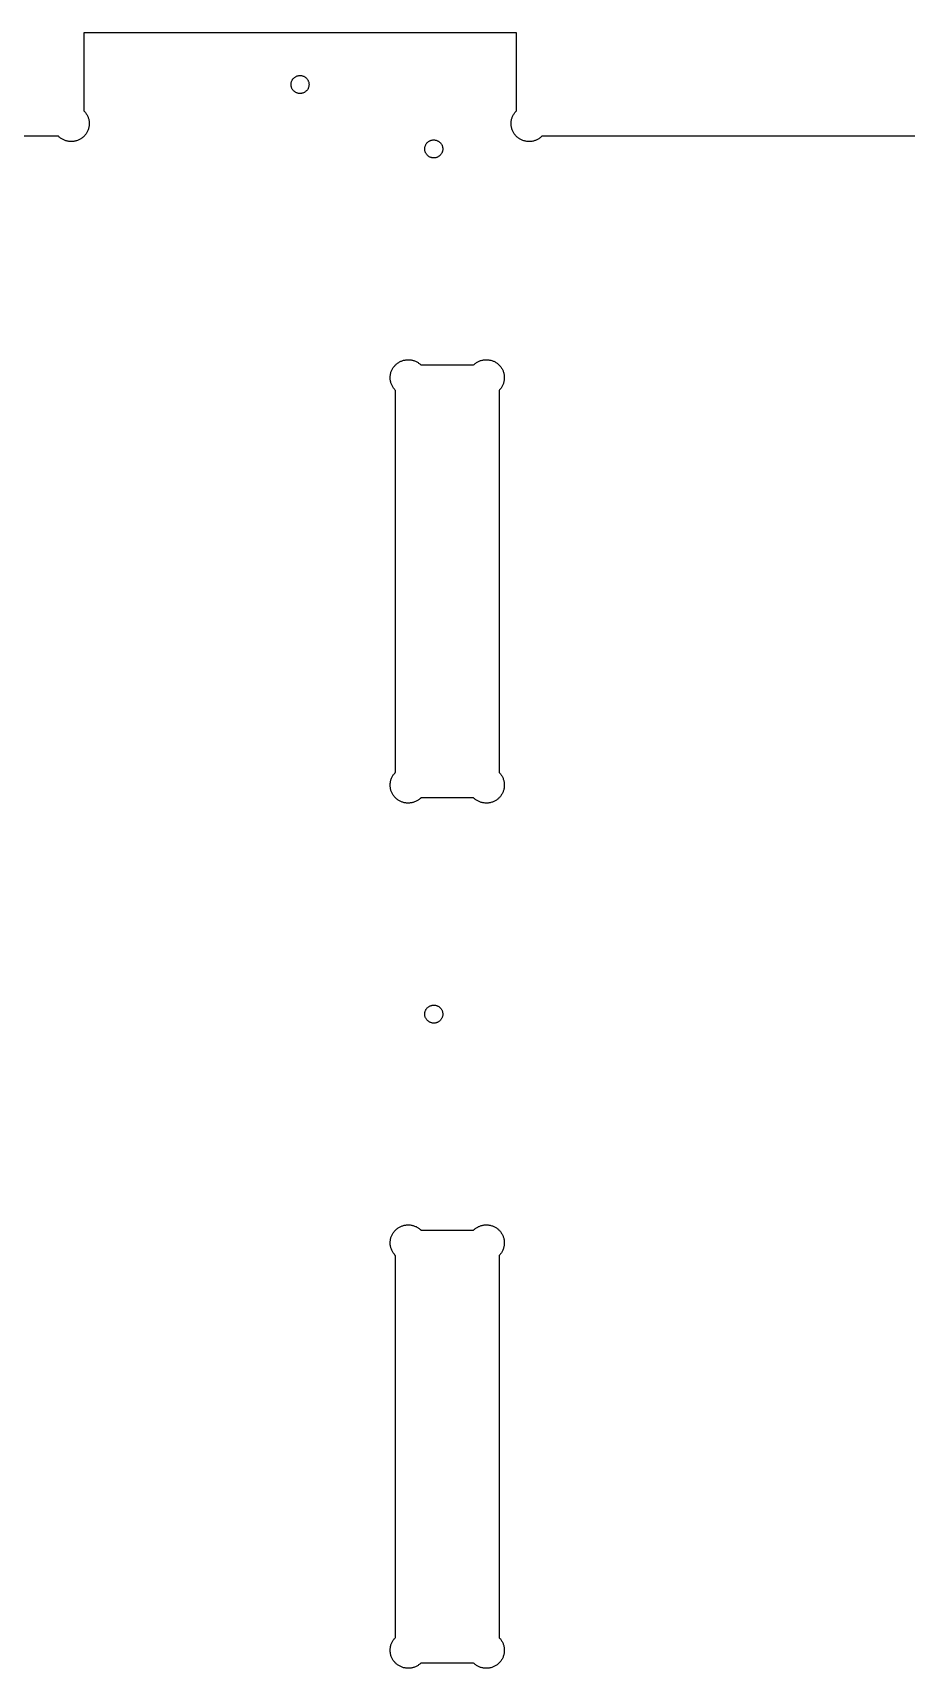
# Model space of a CAD drawing. Extents: x 0 to 96, y 0 to 48.
# Drawn here: x 48.05 to 54.11, y 11.83 to 23.18 of the extents above; entities that cross this region are included whole.
import ezdxf

# ---------------------------------------------------------------- set-up
doc = ezdxf.new("R2010")
doc.units = 0
doc.layers.add('Layer_1', color=7, linetype='CONTINUOUS')

msp = doc.modelspace()

# ---------------------------------------------------------------- linework, layer by layer
at = {"layer": 'Layer_1', "color": 7}
for p, q in [((51.402469, 23.179933), (48.402075, 23.179933)), ((48.402075, 23.179933), (48.402075, 22.637808)), ((51.402469, 22.637808), (51.402469, 23.179933)), ((49.838689, 22.82324), (49.839078, 22.826783)), ((49.838689, 22.819303), (49.838689, 22.82324)), ((49.839083, 22.815367), (49.838694, 22.819303)), ((49.839083, 22.826783), (49.839472, 22.830721)), ((49.839477, 22.81143), (49.839088, 22.815367)), ((49.839477, 22.830721), (49.840265, 22.834658)), ((49.840264, 22.834658), (49.841445, 22.838594)), ((49.841445, 22.838594), (49.842627, 22.842138)), ((49.842627, 22.842138), (49.844201, 22.845681)), ((49.844201, 22.845681), (49.845775, 22.849224)), ((49.845775, 22.849224), (49.847744, 22.852768)), ((49.847744, 22.852768), (49.850107, 22.855918)), ((49.850107, 22.855918), (49.852469, 22.859068)), ((49.852469, 22.859068), (49.854831, 22.862217)), ((49.854831, 22.862217), (49.857587, 22.864973)), ((49.857587, 22.864973), (49.860343, 22.867729)), ((49.860343, 22.867729), (49.863492, 22.870091)), ((49.863492, 22.870091), (49.866642, 22.872453)), ((49.866642, 22.872453), (49.870185, 22.874421)), ((49.870185, 22.874421), (49.873335, 22.87639)), ((49.873335, 22.87639), (49.876879, 22.877964)), ((49.876879, 22.877964), (49.880815, 22.87954)), ((49.880815, 22.87954), (49.884359, 22.880721)), ((49.884359, 22.880721), (49.888295, 22.88151)), ((49.888295, 22.881508), (49.892232, 22.882297)), ((49.892232, 22.882296), (49.89617, 22.882684)), ((49.89617, 22.882689), (49.900107, 22.883089)), ((49.900107, 22.883083), (49.904043, 22.882683)), ((49.904043, 22.882689), (49.907981, 22.882689)), ((49.907981, 22.882689), (49.911524, 22.8819)), ((49.911524, 22.881902), (49.915461, 22.881113)), ((49.915461, 22.881114), (49.919398, 22.880326)), ((49.919398, 22.880327), (49.922941, 22.879146)), ((49.922941, 22.879146), (49.926879, 22.877571)), ((49.926879, 22.877571), (49.930422, 22.875997)), ((49.930422, 22.875997), (49.933571, 22.874028)), ((49.933571, 22.874028), (49.937114, 22.871666)), ((49.937114, 22.871666), (49.940264, 22.869303)), ((49.940264, 22.869303), (49.94302, 22.866941)), ((49.94302, 22.866941), (49.945775, 22.864186)), ((49.945775, 22.864186), (49.948532, 22.86143)), ((49.948532, 22.86143), (49.950894, 22.85828)), ((49.950894, 22.85828), (49.953257, 22.85513)), ((49.953257, 22.85513), (49.955224, 22.851587)), ((49.955224, 22.851587), (49.957193, 22.848043)), ((49.957193, 22.848043), (49.958768, 22.8445)), ((49.958768, 22.8445), (49.960343, 22.840957)), ((49.960343, 22.840957), (49.961524, 22.837413)), ((49.961524, 22.837413), (49.962313, 22.833477)), ((49.962311, 22.833477), (49.9631, 22.82954)), ((49.963099, 22.82954), (49.963488, 22.825602)), ((49.963887, 22.817729), (49.963487, 22.813791)), ((49.963492, 22.825602), (49.963892, 22.821666)), ((49.963887, 22.821666), (49.963887, 22.817729)), ((49.840264, 22.807492), (49.839475, 22.81143)), ((49.841051, 22.803556), (49.840262, 22.807492)), ((49.842232, 22.800012), (49.841051, 22.803556)), ((49.843808, 22.796076), (49.842232, 22.800012)), ((49.845382, 22.792532), (49.843808, 22.796076)), ((49.847351, 22.788989), (49.845382, 22.792532)), ((49.849319, 22.785839), (49.847351, 22.788989)), ((49.851681, 22.782689), (49.849319, 22.785839)), ((49.854043, 22.77954), (49.851681, 22.782689)), ((49.8568, 22.776783), (49.854043, 22.77954)), ((49.859555, 22.774028), (49.8568, 22.776783)), ((49.862311, 22.771272), (49.859555, 22.774028)), ((49.865461, 22.76891), (49.862311, 22.771272)), ((49.869004, 22.766941), (49.865461, 22.76891)), ((49.872154, 22.764973), (49.869004, 22.766941)), ((49.875698, 22.763398), (49.872154, 22.764973)), ((49.879634, 22.761823), (49.875698, 22.763398)), ((49.883178, 22.760642), (49.879634, 22.761823)), ((49.887114, 22.759461), (49.883178, 22.760642)), ((49.891051, 22.758673), (49.887114, 22.759462)), ((49.894594, 22.75828), (49.891051, 22.758669)), ((49.898532, 22.757887), (49.894594, 22.758276)), ((49.902469, 22.757887), (49.898532, 22.757887)), ((49.906405, 22.75828), (49.902469, 22.757891)), ((49.910343, 22.758673), (49.906405, 22.758284)), ((49.91428, 22.759461), (49.910343, 22.758672)), ((49.918217, 22.760249), (49.91428, 22.75946)), ((49.92176, 22.76143), (49.918217, 22.760249)), ((49.925698, 22.763004), (49.92176, 22.76143)), ((49.929241, 22.764579), (49.925698, 22.763004)), ((49.93239, 22.766153), (49.929241, 22.764579)), ((49.935933, 22.768516), (49.93239, 22.766153)), ((49.939083, 22.770484), (49.935933, 22.768516)), ((49.942232, 22.77324), (49.939083, 22.770484)), ((49.944989, 22.775602), (49.942232, 22.77324)), ((49.947744, 22.778752), (49.944989, 22.775602)), ((49.950107, 22.781508), (49.947744, 22.778752)), ((49.952469, 22.784658), (49.950107, 22.781508)), ((49.954831, 22.788201), (49.952469, 22.784658)), ((49.9568, 22.791351), (49.954831, 22.788201)), ((49.958374, 22.794894), (49.9568, 22.791351)), ((49.959949, 22.798831), (49.958374, 22.794894)), ((49.96113, 22.802374), (49.959949, 22.798831)), ((49.962311, 22.806311), (49.96113, 22.802374)), ((49.963099, 22.809854), (49.96231, 22.806311)), ((49.963492, 22.813791), (49.963103, 22.809854)), ((48.402075, 22.637808), (48.406012, 22.63387)), ((48.406012, 22.63387), (48.409162, 22.629933)), ((48.409162, 22.629933), (48.412705, 22.625997)), ((48.412705, 22.625997), (48.415854, 22.621666)), ((48.415854, 22.621666), (48.418611, 22.617334)), ((48.418611, 22.617334), (48.421367, 22.613004)), ((48.421367, 22.613004), (48.424122, 22.608673)), ((48.424122, 22.608673), (48.426484, 22.603949)), ((48.426484, 22.603949), (48.428453, 22.599224)), ((48.428453, 22.599224), (48.430422, 22.594107)), ((48.430422, 22.594107), (48.43239, 22.589382)), ((48.43239, 22.589382), (48.433964, 22.584264)), ((51.370579, 22.584264), (51.372154, 22.589382)), ((51.372154, 22.589382), (51.374122, 22.594107)), ((51.374122, 22.594107), (51.376091, 22.599224)), ((51.376091, 22.599224), (51.37806, 22.603949)), ((51.37806, 22.603949), (51.380422, 22.608673)), ((51.380422, 22.608673), (51.383178, 22.613004)), ((51.383178, 22.613004), (51.385933, 22.617334)), ((51.385933, 22.617334), (51.388689, 22.621666)), ((51.388689, 22.621666), (51.391839, 22.625997)), ((51.391839, 22.625997), (51.395382, 22.629933)), ((51.395382, 22.629933), (51.398532, 22.63387)), ((51.398532, 22.63387), (51.402469, 22.637808)), ((48.41428, 22.474816), (48.41113, 22.470878)), ((48.41743, 22.479146), (48.41428, 22.474816)), ((48.420185, 22.483477), (48.41743, 22.479146)), ((48.422941, 22.488201), (48.420185, 22.483477)), ((48.425303, 22.492532), (48.422941, 22.488201)), ((48.427665, 22.497257), (48.425303, 22.492532)), ((48.429634, 22.502374), (48.427665, 22.497257)), ((48.431602, 22.507099), (48.429634, 22.502374)), ((48.433178, 22.512217), (48.431602, 22.507099)), ((48.434752, 22.516941), (48.433178, 22.512217)), ((48.433964, 22.584264), (48.435145, 22.579146)), ((48.435933, 22.522059), (48.434752, 22.516941)), ((48.435145, 22.579146), (48.436327, 22.574028)), ((48.436721, 22.527178), (48.435932, 22.522059)), ((48.436327, 22.574028), (48.437508, 22.56891)), ((48.437902, 22.532296), (48.436721, 22.527178)), ((48.437508, 22.56891), (48.437897, 22.563791)), ((48.437902, 22.563791), (48.438691, 22.558673)), ((48.438295, 22.537808), (48.437907, 22.532296)), ((48.438689, 22.542926), (48.4383, 22.537808)), ((48.438689, 22.558673), (48.438689, 22.553556)), ((48.438689, 22.553556), (48.438689, 22.548043)), ((48.438689, 22.548043), (48.438689, 22.542926)), ((51.365854, 22.558673), (51.366643, 22.563791)), ((51.365854, 22.553556), (51.365854, 22.558673)), ((51.365854, 22.548043), (51.365854, 22.553556)), ((51.365854, 22.542926), (51.365854, 22.548043)), ((51.366249, 22.537808), (51.36586, 22.542926)), ((51.366642, 22.532296), (51.366253, 22.537808)), ((51.366642, 22.563791), (51.367031, 22.56891)), ((51.367823, 22.527178), (51.366642, 22.532296)), ((51.367035, 22.56891), (51.368217, 22.574028)), ((51.368611, 22.522059), (51.367822, 22.527178)), ((51.368217, 22.574028), (51.369398, 22.579146)), ((51.369792, 22.516941), (51.368611, 22.522059)), ((51.369398, 22.579146), (51.370579, 22.584264)), ((51.371367, 22.512217), (51.369792, 22.516941)), ((51.372941, 22.507099), (51.371367, 22.512217)), ((51.37491, 22.502374), (51.372941, 22.507099)), ((51.376879, 22.497257), (51.37491, 22.502374)), ((51.379241, 22.492532), (51.376879, 22.497257)), ((51.381602, 22.488201), (51.379241, 22.492532)), ((51.384359, 22.483477), (51.381602, 22.488201)), ((51.387114, 22.479146), (51.384359, 22.483477)), ((51.390264, 22.474816), (51.387114, 22.479146)), ((51.393413, 22.470878), (51.390264, 22.474816)), ((48.225303, 22.461036), (45.575107, 22.461036)), ((48.227272, 22.459068), (48.225303, 22.461036)), ((48.231209, 22.455524), (48.227272, 22.459068)), ((48.235145, 22.452374), (48.231209, 22.455524)), ((48.239477, 22.449224), (48.235145, 22.452374)), ((48.243808, 22.446076), (48.239477, 22.449224)), ((48.248138, 22.443319), (48.243808, 22.446076)), ((48.252469, 22.440563), (48.248138, 22.443319)), ((48.257193, 22.438201), (48.252469, 22.440563)), ((48.261918, 22.435839), (48.257193, 22.438201)), ((48.266642, 22.43387), (48.261918, 22.435839)), ((48.271367, 22.431902), (48.266642, 22.43387)), ((48.276484, 22.430327), (48.271367, 22.431902)), ((48.281602, 22.428752), (48.276484, 22.430327)), ((48.286721, 22.427571), (48.281602, 22.428752)), ((48.291839, 22.42639), (48.286721, 22.427571)), ((48.296957, 22.425602), (48.291839, 22.426391)), ((48.302075, 22.424816), (48.296957, 22.425604)), ((48.307193, 22.424421), (48.302075, 22.42481)), ((48.312705, 22.424421), (48.307193, 22.424421)), ((48.315068, 22.424421), (48.312705, 22.424421)), ((48.320579, 22.424421), (48.315068, 22.424421)), ((48.325698, 22.424816), (48.320579, 22.424427)), ((48.330815, 22.425602), (48.325698, 22.424813)), ((48.335933, 22.42639), (48.330815, 22.425601)), ((48.341051, 22.427571), (48.335933, 22.42639)), ((48.34617, 22.428752), (48.341051, 22.427571)), ((48.351288, 22.430327), (48.34617, 22.428752)), ((48.356405, 22.431902), (48.351288, 22.430327)), ((48.36113, 22.43387), (48.356405, 22.431902)), ((48.365854, 22.435839), (48.36113, 22.43387)), ((48.370579, 22.438201), (48.365854, 22.435839)), ((48.375303, 22.440563), (48.370579, 22.438201)), ((48.379634, 22.443319), (48.375303, 22.440563)), ((48.383964, 22.446076), (48.379634, 22.443319)), ((48.388295, 22.449224), (48.383964, 22.446076)), ((48.392627, 22.452374), (48.388295, 22.449224)), ((48.396563, 22.455524), (48.392627, 22.452374)), ((48.4005, 22.459068), (48.396563, 22.455524)), ((48.404043, 22.463004), (48.4005, 22.459068)), ((48.407587, 22.466941), (48.404043, 22.463004)), ((48.41113, 22.470878), (48.407587, 22.466941)), ((50.766642, 22.378359), (50.767431, 22.382296)), ((50.766642, 22.374421), (50.766642, 22.378359)), ((50.766642, 22.370484), (50.766642, 22.374421)), ((50.767035, 22.366548), (50.766647, 22.370484)), ((50.76743, 22.362611), (50.767041, 22.366548)), ((50.768217, 22.359068), (50.767428, 22.362611)), ((50.76743, 22.382296), (50.767819, 22.386232)), ((50.767823, 22.386232), (50.769004, 22.39017)), ((50.769004, 22.39017), (50.770185, 22.393713)), ((50.770185, 22.393713), (50.771367, 22.397257)), ((50.771367, 22.397257), (50.772941, 22.401193)), ((50.772941, 22.401193), (50.77491, 22.404343)), ((50.77491, 22.404343), (50.776879, 22.407887)), ((50.776879, 22.407887), (50.779241, 22.411036)), ((50.779241, 22.411036), (50.781602, 22.414186)), ((50.781602, 22.414186), (50.784359, 22.416941)), ((50.784359, 22.416941), (50.787114, 22.419697)), ((50.787114, 22.419697), (50.790264, 22.422059)), ((50.790264, 22.422059), (50.793413, 22.424421)), ((50.793413, 22.424421), (50.796563, 22.426783)), ((50.796563, 22.426783), (50.800107, 22.428752)), ((50.800107, 22.428752), (50.80365, 22.430327)), ((50.80365, 22.430327), (50.807193, 22.431902)), ((50.807193, 22.431902), (50.81113, 22.433083)), ((50.81113, 22.433083), (50.814673, 22.433872)), ((50.814673, 22.43387), (50.818611, 22.434659)), ((50.818611, 22.434658), (50.822548, 22.435447)), ((50.822548, 22.435446), (50.826484, 22.435834)), ((50.826484, 22.435839), (50.830422, 22.435839)), ((50.830422, 22.435839), (50.834359, 22.43545)), ((50.834359, 22.435446), (50.838295, 22.435057)), ((50.838295, 22.435051), (50.842232, 22.434262)), ((50.842232, 22.434264), (50.845775, 22.433476)), ((50.845775, 22.433477), (50.849713, 22.432296)), ((50.849713, 22.432296), (50.853257, 22.430721)), ((50.853257, 22.430721), (50.8568, 22.429146)), ((50.8568, 22.429146), (50.860343, 22.427178)), ((50.860343, 22.427178), (50.863492, 22.425209)), ((50.863492, 22.425209), (50.867035, 22.422847)), ((50.867035, 22.422847), (50.869792, 22.420484)), ((50.869792, 22.420484), (50.872941, 22.417729)), ((50.872941, 22.417729), (50.875698, 22.414973)), ((50.875698, 22.414973), (50.87806, 22.412217)), ((50.87806, 22.412217), (50.880422, 22.409068)), ((50.880422, 22.409068), (50.88239, 22.405524)), ((50.88239, 22.405524), (50.884359, 22.401981)), ((50.884359, 22.401981), (50.886327, 22.398438)), ((50.886327, 22.398438), (50.887508, 22.394894)), ((50.887508, 22.394894), (50.889083, 22.391351)), ((50.889083, 22.391351), (50.889872, 22.387413)), ((50.890264, 22.360249), (50.889083, 22.356311)), ((50.88987, 22.387413), (50.890659, 22.383477)), ((50.891051, 22.364186), (50.890262, 22.360249)), ((50.890658, 22.383477), (50.891047, 22.379933)), ((50.891051, 22.379933), (50.89144, 22.375997)), ((50.891445, 22.368122), (50.891057, 22.364186)), ((50.891445, 22.375997), (50.891445, 22.372059)), ((50.891445, 22.372059), (50.891445, 22.368122)), ((51.396957, 22.466941), (51.393413, 22.470878)), ((51.4005, 22.463004), (51.396957, 22.466941)), ((51.404043, 22.459068), (51.4005, 22.463004)), ((51.407981, 22.455524), (51.404043, 22.459068)), ((51.411918, 22.452374), (51.407981, 22.455524)), ((51.416249, 22.449224), (51.411918, 22.452374)), ((51.420579, 22.446076), (51.416249, 22.449224)), ((51.42491, 22.443319), (51.420579, 22.446076)), ((51.429241, 22.440563), (51.42491, 22.443319)), ((51.433964, 22.438201), (51.429241, 22.440563)), ((51.438689, 22.435839), (51.433964, 22.438201)), ((51.443413, 22.43387), (51.438689, 22.435839)), ((51.448138, 22.431902), (51.443413, 22.43387)), ((51.453257, 22.430327), (51.448138, 22.431902)), ((51.458374, 22.428752), (51.453257, 22.430327)), ((51.463492, 22.427571), (51.458374, 22.428752)), ((51.468611, 22.42639), (51.463492, 22.427571)), ((51.473729, 22.425602), (51.468611, 22.426391)), ((51.478847, 22.424816), (51.473729, 22.425604)), ((51.483964, 22.424421), (51.478847, 22.42481)), ((51.489477, 22.424421), (51.483964, 22.424421)), ((51.494594, 22.424421), (51.489477, 22.424421)), ((51.499713, 22.424816), (51.494594, 22.424427)), ((51.504831, 22.425209), (51.499713, 22.42482)), ((51.510343, 22.425997), (51.504831, 22.425208)), ((51.515461, 22.426783), (51.510343, 22.425994)), ((51.520579, 22.427964), (51.515461, 22.426783)), ((51.525698, 22.42954), (51.520579, 22.427964)), ((51.530422, 22.431114), (51.525698, 22.42954)), ((51.53554, 22.432689), (51.530422, 22.431114)), ((51.540264, 22.434658), (51.53554, 22.432689)), ((51.544989, 22.43702), (51.540264, 22.434658)), ((51.549713, 22.439382), (51.544989, 22.43702)), ((51.554438, 22.441744), (51.549713, 22.439382)), ((51.558768, 22.4445), (51.554438, 22.441744)), ((51.563099, 22.44765), (51.558768, 22.4445)), ((51.56743, 22.4508), (51.563099, 22.44765)), ((51.571367, 22.453949), (51.56743, 22.4508)), ((51.575303, 22.457492), (51.571367, 22.453949)), ((51.579241, 22.461036), (51.575303, 22.457492)), ((54.229241, 22.461036), (51.579241, 22.461036)), ((50.769398, 22.35513), (50.768217, 22.359068)), ((50.770579, 22.351587), (50.769398, 22.35513)), ((50.772154, 22.34765), (50.770579, 22.351587)), ((50.773729, 22.344107), (50.772154, 22.34765)), ((50.775698, 22.340957), (50.773729, 22.344107)), ((50.777665, 22.337413), (50.775698, 22.340957)), ((50.780028, 22.334264), (50.777665, 22.337413)), ((50.782784, 22.331508), (50.780028, 22.334264)), ((50.785145, 22.328359), (50.782784, 22.331508)), ((50.788295, 22.325997), (50.785145, 22.328359)), ((50.791445, 22.32324), (50.788295, 22.325997)), ((50.794594, 22.321272), (50.791445, 22.32324)), ((50.797744, 22.31891), (50.794594, 22.321272)), ((50.801288, 22.317334), (50.797744, 22.31891)), ((50.804831, 22.31576), (50.801288, 22.317334)), ((50.808374, 22.314186), (50.804831, 22.31576)), ((50.812311, 22.313004), (50.808374, 22.314186)), ((50.816249, 22.312217), (50.812311, 22.313006)), ((50.819792, 22.31143), (50.816249, 22.312219)), ((50.823729, 22.311036), (50.819792, 22.311424)), ((50.827665, 22.310642), (50.823729, 22.311031)), ((50.831602, 22.310642), (50.827665, 22.310642)), ((50.83554, 22.311036), (50.831602, 22.310647)), ((50.839477, 22.31143), (50.83554, 22.311041)), ((50.843413, 22.312217), (50.839477, 22.311428)), ((50.846957, 22.313398), (50.843413, 22.312217)), ((50.850894, 22.314579), (50.846957, 22.313398)), ((50.854438, 22.316153), (50.850894, 22.314579)), ((50.857981, 22.317729), (50.854438, 22.316153)), ((50.861524, 22.319697), (50.857981, 22.317729)), ((50.864673, 22.322059), (50.861524, 22.319697)), ((50.867823, 22.324421), (50.864673, 22.322059)), ((50.870973, 22.326783), (50.867823, 22.324421)), ((50.873729, 22.32954), (50.870973, 22.326783)), ((50.876484, 22.332296), (50.873729, 22.32954)), ((50.878847, 22.335446), (50.876484, 22.332296)), ((50.881209, 22.338594), (50.878847, 22.335446)), ((50.883178, 22.342138), (50.881209, 22.338594)), ((50.885145, 22.345288), (50.883178, 22.342138)), ((50.886721, 22.348831), (50.885145, 22.345288)), ((50.887902, 22.352768), (50.886721, 22.348831)), ((50.889083, 22.356311), (50.887902, 22.352768)), ((50.573335, 20.883083), (50.577272, 20.886232)), ((50.577272, 20.886232), (50.581602, 20.889382)), ((50.581602, 20.889382), (50.585933, 20.892138)), ((50.585933, 20.892138), (50.590658, 20.894894)), ((50.590658, 20.894894), (50.594989, 20.897257)), ((50.594989, 20.897257), (50.599713, 20.899619)), ((50.599713, 20.899619), (50.604438, 20.901587)), ((50.604438, 20.901587), (50.609555, 20.903556)), ((50.609555, 20.903556), (50.61428, 20.90513)), ((50.61428, 20.90513), (50.619398, 20.906706)), ((50.619398, 20.906706), (50.624517, 20.907887)), ((50.624517, 20.907887), (50.629634, 20.908676)), ((50.629634, 20.908673), (50.634752, 20.909462)), ((50.634752, 20.909461), (50.640264, 20.91025)), ((50.640264, 20.910249), (50.645382, 20.910638)), ((50.645382, 20.910642), (50.6505, 20.910642)), ((50.6505, 20.910642), (50.655619, 20.910642)), ((50.655619, 20.910642), (50.66113, 20.910642)), ((50.66113, 20.910642), (50.666249, 20.909853)), ((50.666249, 20.909854), (50.671367, 20.909066)), ((50.671367, 20.909068), (50.676484, 20.908279)), ((50.676484, 20.90828), (50.681602, 20.907099)), ((50.681602, 20.907099), (50.686721, 20.905918)), ((50.686721, 20.905918), (50.691839, 20.904343)), ((50.691839, 20.904343), (50.696563, 20.902374)), ((50.696563, 20.902374), (50.701288, 20.900406)), ((50.701288, 20.900406), (50.706405, 20.898438)), ((50.706405, 20.898438), (50.710737, 20.896076)), ((50.710737, 20.896076), (50.715461, 20.893319)), ((50.715461, 20.893319), (50.719792, 20.890563)), ((50.719792, 20.890563), (50.724122, 20.887808)), ((50.724122, 20.887808), (50.728453, 20.884658)), ((50.728453, 20.884658), (50.73239, 20.881114)), ((51.113099, 20.881114), (51.117035, 20.884658)), ((51.117035, 20.884658), (51.121367, 20.887808)), ((51.121367, 20.887808), (51.125698, 20.890563)), ((51.125698, 20.890563), (51.130028, 20.893319)), ((51.130028, 20.893319), (51.134752, 20.896076)), ((51.134752, 20.896076), (51.139477, 20.898438)), ((51.139477, 20.898438), (51.144201, 20.900406)), ((51.144201, 20.900406), (51.148925, 20.902374)), ((51.148925, 20.902374), (51.154043, 20.904343)), ((51.154043, 20.904343), (51.158768, 20.905918)), ((51.158768, 20.905918), (51.163887, 20.907099)), ((51.163887, 20.907099), (51.169004, 20.90828)), ((51.169004, 20.90828), (51.174122, 20.909069)), ((51.174122, 20.909068), (51.179634, 20.909857)), ((51.179634, 20.909854), (51.184752, 20.910643)), ((51.184752, 20.910642), (51.18987, 20.910642)), ((51.18987, 20.910642), (51.194989, 20.910642)), ((51.194989, 20.910642), (51.2005, 20.910642)), ((51.2005, 20.910642), (51.205619, 20.910253)), ((51.205619, 20.910249), (51.210737, 20.90946)), ((51.210737, 20.909461), (51.215854, 20.908672)), ((51.215854, 20.908673), (51.220973, 20.907884)), ((51.220973, 20.907887), (51.226091, 20.906706)), ((51.226091, 20.906706), (51.231209, 20.90513)), ((51.231209, 20.90513), (51.236327, 20.903556)), ((51.236327, 20.903556), (51.241051, 20.901587)), ((51.241051, 20.901587), (51.245775, 20.899619)), ((51.245775, 20.899619), (51.2505, 20.897257)), ((51.2505, 20.897257), (51.255224, 20.894894)), ((51.255224, 20.894894), (51.259555, 20.892138)), ((51.259555, 20.892138), (51.263887, 20.889382)), ((51.263887, 20.889382), (51.268217, 20.886232)), ((51.268217, 20.886232), (51.272548, 20.883083)), ((50.526879, 20.792532), (50.527268, 20.79765)), ((50.526879, 20.78702), (50.526879, 20.792532)), ((50.526879, 20.781902), (50.526879, 20.78702)), ((50.527272, 20.776783), (50.526883, 20.781902)), ((50.527272, 20.79765), (50.528061, 20.802768)), ((50.527665, 20.771272), (50.527277, 20.776783)), ((50.528453, 20.766153), (50.527664, 20.771272)), ((50.52806, 20.802768), (50.528849, 20.807887)), ((50.528847, 20.807887), (50.530028, 20.813004)), ((50.530028, 20.813004), (50.531209, 20.818122)), ((50.531209, 20.818122), (50.53239, 20.82324)), ((50.53239, 20.82324), (50.534359, 20.827964)), ((50.534359, 20.827964), (50.535933, 20.833083)), ((50.535933, 20.833083), (50.538295, 20.837808)), ((50.538295, 20.837808), (50.540264, 20.842532)), ((50.540264, 20.842532), (50.54302, 20.847257)), ((50.54302, 20.847257), (50.545775, 20.851587)), ((50.545775, 20.851587), (50.548532, 20.855918)), ((50.548532, 20.855918), (50.551288, 20.860249)), ((50.551288, 20.860249), (50.554831, 20.864579)), ((50.554831, 20.864579), (50.557981, 20.868516)), ((50.557981, 20.868516), (50.561524, 20.872453)), ((50.561524, 20.872453), (50.565461, 20.875997)), ((50.565461, 20.875997), (50.569004, 20.87954)), ((50.569004, 20.87954), (50.573335, 20.883083)), ((50.73239, 20.881114), (50.736327, 20.877964)), ((50.736327, 20.877964), (50.740264, 20.874028)), ((50.740264, 20.874028), (51.105224, 20.874028)), ((51.105224, 20.874028), (51.109162, 20.877964)), ((51.109162, 20.877964), (51.113099, 20.881114)), ((51.272548, 20.883083), (51.276484, 20.87954)), ((51.276484, 20.87954), (51.280422, 20.875997)), ((51.280422, 20.875997), (51.283964, 20.872453)), ((51.283964, 20.872453), (51.287508, 20.868516)), ((51.287508, 20.868516), (51.291051, 20.864579)), ((51.291051, 20.864579), (51.294201, 20.860249)), ((51.294201, 20.860249), (51.297351, 20.855918)), ((51.297351, 20.855918), (51.300107, 20.851587)), ((51.300107, 20.851587), (51.302862, 20.847257)), ((51.302862, 20.847257), (51.305224, 20.842532)), ((51.305224, 20.842532), (51.307587, 20.837808)), ((51.307587, 20.837808), (51.309555, 20.833083)), ((51.309555, 20.833083), (51.311524, 20.827964)), ((51.311524, 20.827964), (51.313099, 20.82324)), ((51.313099, 20.82324), (51.314673, 20.818122)), ((51.314673, 20.818122), (51.315854, 20.813004)), ((51.315854, 20.813004), (51.316643, 20.807887)), ((51.316642, 20.807887), (51.317823, 20.802768)), ((51.317823, 20.771272), (51.317434, 20.766153)), ((51.318611, 20.776783), (51.317822, 20.771272)), ((51.317823, 20.802768), (51.318212, 20.79765)), ((51.318217, 20.79765), (51.318605, 20.792532)), ((51.318611, 20.792532), (51.318611, 20.78702)), ((51.318611, 20.78702), (51.318611, 20.781902)), ((51.318611, 20.781902), (51.318611, 20.776783)), ((50.529241, 20.761036), (50.528452, 20.766153)), ((50.530422, 20.755918), (50.529241, 20.761036)), ((50.531602, 20.7508), (50.530422, 20.755918)), ((50.533178, 20.746076), (50.531602, 20.7508)), ((50.535145, 20.740957), (50.533178, 20.746076)), ((50.537114, 20.736232), (50.535145, 20.740957)), ((50.539477, 20.731508), (50.537114, 20.736232)), ((50.541839, 20.726783), (50.539477, 20.731508)), ((50.544201, 20.722059), (50.541839, 20.726783)), ((50.546957, 20.717729), (50.544201, 20.722059)), ((50.550107, 20.713398), (50.546957, 20.717729)), ((50.553257, 20.709068), (50.550107, 20.713398)), ((50.556405, 20.70513), (50.553257, 20.709068)), ((50.559949, 20.701193), (50.556405, 20.70513)), ((50.563492, 20.697257), (50.559949, 20.701193)), ((50.563492, 18.046862), (50.563492, 20.697257)), ((51.285933, 20.701193), (51.281997, 20.697257)), ((51.281997, 20.697257), (51.281997, 18.046862)), ((51.289083, 20.70513), (51.285933, 20.701193)), ((51.292627, 20.709068), (51.289083, 20.70513)), ((51.295775, 20.713398), (51.292627, 20.709068)), ((51.298532, 20.717729), (51.295775, 20.713398)), ((51.301288, 20.722059), (51.298532, 20.717729)), ((51.304043, 20.726783), (51.301288, 20.722059)), ((51.306405, 20.731508), (51.304043, 20.726783)), ((51.308374, 20.736232), (51.306405, 20.731508)), ((51.310343, 20.740957), (51.308374, 20.736232)), ((51.312311, 20.746076), (51.310343, 20.740957)), ((51.313887, 20.7508), (51.312311, 20.746076)), ((51.315068, 20.755918), (51.313887, 20.7508)), ((51.316249, 20.761036), (51.315068, 20.755918)), ((51.31743, 20.766153), (51.316249, 20.761036)), ((50.526879, 17.965367), (50.527268, 17.970484)), ((50.526879, 17.959854), (50.526879, 17.965367)), ((50.526879, 17.957492), (50.526879, 17.959854)), ((50.526879, 17.951981), (50.526879, 17.957492)), ((50.527272, 17.946862), (50.526883, 17.951981)), ((50.52806, 17.941744), (50.527271, 17.946862)), ((50.527272, 17.970484), (50.528061, 17.975602)), ((50.528847, 17.936627), (50.528058, 17.941744)), ((50.52806, 17.975602), (50.528849, 17.980721)), ((50.528847, 17.980721), (50.530028, 17.985839)), ((50.530028, 17.931508), (50.528847, 17.936627)), ((50.530028, 17.985839), (50.531209, 17.990957)), ((50.531209, 17.990957), (50.53239, 17.996076)), ((50.53239, 17.996076), (50.534359, 18.0008)), ((50.534359, 18.0008), (50.535933, 18.005918)), ((50.535933, 18.005918), (50.538295, 18.010642)), ((50.538295, 18.010642), (50.540264, 18.015367)), ((50.540264, 18.015367), (50.54302, 18.020091)), ((50.54302, 18.020091), (50.545775, 18.024421)), ((50.545775, 18.024421), (50.548532, 18.028752)), ((50.548532, 18.028752), (50.551288, 18.033083)), ((50.551288, 18.033083), (50.554831, 18.037413)), ((50.554831, 18.037413), (50.557981, 18.041351)), ((50.557981, 18.041351), (50.561524, 18.045288)), ((50.561524, 18.045288), (50.563492, 18.046862)), ((51.281997, 18.046862), (51.283964, 18.045288)), ((51.283964, 18.045288), (51.287508, 18.041351)), ((51.287508, 18.041351), (51.291051, 18.037413)), ((51.291051, 18.037413), (51.294201, 18.033083)), ((51.294201, 18.033083), (51.297351, 18.028752)), ((51.297351, 18.028752), (51.300107, 18.024421)), ((51.300107, 18.024421), (51.302862, 18.020091)), ((51.302862, 18.020091), (51.305224, 18.015367)), ((51.305224, 18.015367), (51.307587, 18.010642)), ((51.307587, 18.010642), (51.309555, 18.005918)), ((51.309555, 18.005918), (51.311524, 18.0008)), ((51.311524, 18.0008), (51.313099, 17.996076)), ((51.313099, 17.996076), (51.314673, 17.990957)), ((51.314673, 17.990957), (51.315854, 17.985839)), ((51.316642, 17.936627), (51.315853, 17.931508)), ((51.315854, 17.985839), (51.316643, 17.980721)), ((51.316642, 17.980721), (51.317823, 17.975602)), ((51.317823, 17.941744), (51.316642, 17.936627)), ((51.317823, 17.975602), (51.318212, 17.970484)), ((51.318217, 17.946862), (51.317828, 17.941744)), ((51.318217, 17.970484), (51.318605, 17.965367)), ((51.318611, 17.951981), (51.318222, 17.946862)), ((51.318611, 17.965367), (51.318611, 17.959854)), ((51.318611, 17.959854), (51.318611, 17.957492)), ((51.318611, 17.957492), (51.318611, 17.951981)), ((50.531209, 17.92639), (50.530028, 17.931508)), ((50.53239, 17.921272), (50.531209, 17.92639)), ((50.534359, 17.916153), (50.53239, 17.921272)), ((50.535933, 17.91143), (50.534359, 17.916153)), ((50.538295, 17.906706), (50.535933, 17.91143)), ((50.540264, 17.901981), (50.538295, 17.906706)), ((50.54302, 17.897257), (50.540264, 17.901981)), ((50.545775, 17.892926), (50.54302, 17.897257)), ((50.548532, 17.888201), (50.545775, 17.892926)), ((50.551288, 17.884264), (50.548532, 17.888201)), ((50.554831, 17.879933), (50.551288, 17.884264)), ((50.557981, 17.875997), (50.554831, 17.879933)), ((50.561524, 17.872059), (50.557981, 17.875997)), ((50.565461, 17.868516), (50.561524, 17.872059)), ((50.569004, 17.864973), (50.565461, 17.868516)), ((50.573335, 17.86143), (50.569004, 17.864973)), ((50.577272, 17.85828), (50.573335, 17.86143)), ((50.581602, 17.85513), (50.577272, 17.85828)), ((50.585933, 17.852374), (50.581602, 17.85513)), ((50.590658, 17.849619), (50.585933, 17.852374)), ((50.594989, 17.847257), (50.590658, 17.849619)), ((50.599713, 17.844894), (50.594989, 17.847257)), ((50.604438, 17.842926), (50.599713, 17.844894)), ((50.609555, 17.840957), (50.604438, 17.842926)), ((50.61428, 17.839382), (50.609555, 17.840957)), ((50.619398, 17.837808), (50.61428, 17.839382)), ((50.624517, 17.836627), (50.619398, 17.837808)), ((50.629634, 17.835446), (50.624517, 17.836627)), ((50.634752, 17.834658), (50.629634, 17.835447)), ((50.640264, 17.834264), (50.634752, 17.834653)), ((50.645382, 17.83387), (50.640264, 17.834259)), ((50.6505, 17.833477), (50.645382, 17.833866)), ((50.655619, 17.83387), (50.6505, 17.833481)), ((50.66113, 17.83387), (50.655619, 17.83387)), ((50.666249, 17.834658), (50.66113, 17.833869)), ((50.671367, 17.835051), (50.666249, 17.834662)), ((50.676484, 17.836232), (50.671367, 17.835051)), ((50.681602, 17.837413), (50.676484, 17.836232)), ((50.686721, 17.838594), (50.681602, 17.837413)), ((50.691839, 17.84017), (50.686721, 17.838594)), ((50.696563, 17.842138), (50.691839, 17.84017)), ((50.701288, 17.844107), (50.696563, 17.842138)), ((50.706405, 17.846076), (50.701288, 17.844107)), ((50.710737, 17.848438), (50.706405, 17.846076)), ((50.715461, 17.851193), (50.710737, 17.848438)), ((50.719792, 17.853949), (50.715461, 17.851193)), ((50.724122, 17.856706), (50.719792, 17.853949)), ((50.728453, 17.859854), (50.724122, 17.856706)), ((50.73239, 17.863004), (50.728453, 17.859854)), ((50.736327, 17.866548), (50.73239, 17.863004)), ((50.740264, 17.870091), (50.736327, 17.866548)), ((51.105224, 17.870091), (50.740264, 17.870091)), ((51.109162, 17.866548), (51.105224, 17.870091)), ((51.113099, 17.863004), (51.109162, 17.866548)), ((51.117035, 17.859854), (51.113099, 17.863004)), ((51.121367, 17.856706), (51.117035, 17.859854)), ((51.125698, 17.853949), (51.121367, 17.856706)), ((51.130028, 17.851193), (51.125698, 17.853949)), ((51.134752, 17.848438), (51.130028, 17.851193)), ((51.139477, 17.846076), (51.134752, 17.848438)), ((51.144201, 17.844107), (51.139477, 17.846076)), ((51.148925, 17.842138), (51.144201, 17.844107)), ((51.154043, 17.84017), (51.148925, 17.842138)), ((51.158768, 17.838594), (51.154043, 17.84017)), ((51.163887, 17.837413), (51.158768, 17.838594)), ((51.169004, 17.836232), (51.163887, 17.837413)), ((51.174122, 17.835051), (51.169004, 17.836232)), ((51.179634, 17.834658), (51.174122, 17.835047)), ((51.184752, 17.83387), (51.179634, 17.834659)), ((51.18987, 17.83387), (51.184752, 17.83387)), ((51.194989, 17.833477), (51.18987, 17.833866)), ((51.2005, 17.83387), (51.194989, 17.833481)), ((51.205619, 17.834264), (51.2005, 17.833876)), ((51.210737, 17.834658), (51.205619, 17.834269)), ((51.215854, 17.835446), (51.210737, 17.834657)), ((51.220973, 17.836627), (51.215854, 17.835446)), ((51.226091, 17.837808), (51.220973, 17.836627)), ((51.231209, 17.839382), (51.226091, 17.837808)), ((51.236327, 17.840957), (51.231209, 17.839382)), ((51.241051, 17.842926), (51.236327, 17.840957)), ((51.245775, 17.844894), (51.241051, 17.842926)), ((51.2505, 17.847257), (51.245775, 17.844894)), ((51.255224, 17.849619), (51.2505, 17.847257)), ((51.259555, 17.852374), (51.255224, 17.849619)), ((51.263887, 17.85513), (51.259555, 17.852374)), ((51.268217, 17.85828), (51.263887, 17.85513)), ((51.272548, 17.86143), (51.268217, 17.85828)), ((51.276484, 17.864973), (51.272548, 17.86143)), ((51.280422, 17.868516), (51.276484, 17.864973)), ((51.283964, 17.872059), (51.280422, 17.868516)), ((51.287508, 17.875997), (51.283964, 17.872059)), ((51.291051, 17.879933), (51.287508, 17.875997)), ((51.294201, 17.884264), (51.291051, 17.879933)), ((51.297351, 17.888201), (51.294201, 17.884264)), ((51.300107, 17.892926), (51.297351, 17.888201)), ((51.302862, 17.897257), (51.300107, 17.892926)), ((51.305224, 17.901981), (51.302862, 17.897257)), ((51.307587, 17.906706), (51.305224, 17.901981)), ((51.309555, 17.91143), (51.307587, 17.906706)), ((51.311524, 17.916153), (51.309555, 17.91143)), ((51.313099, 17.921272), (51.311524, 17.916153)), ((51.314673, 17.92639), (51.313099, 17.921272)), ((51.315854, 17.931508), (51.314673, 17.92639)), ((50.766642, 16.3745), (50.767431, 16.378398)), ((50.766642, 16.370563), (50.766642, 16.3745)), ((50.766642, 16.366666), (50.766642, 16.370563)), ((50.767035, 16.362729), (50.766647, 16.366666)), ((50.76743, 16.358831), (50.767041, 16.362729)), ((50.768217, 16.355012), (50.767428, 16.358831)), ((50.76743, 16.378398), (50.767819, 16.382257)), ((50.767823, 16.382257), (50.769004, 16.386076)), ((50.769398, 16.351193), (50.768217, 16.355012)), ((50.769004, 16.386076), (50.770185, 16.389816)), ((50.770579, 16.347492), (50.769398, 16.351193)), ((50.770185, 16.389816), (50.771367, 16.393477)), ((50.772154, 16.343831), (50.770579, 16.347492)), ((50.771367, 16.393477), (50.772941, 16.397059)), ((50.772941, 16.397059), (50.77491, 16.400524)), ((50.77491, 16.400524), (50.776879, 16.40387)), ((50.776879, 16.40387), (50.779241, 16.407059)), ((50.779241, 16.407059), (50.781602, 16.410091)), ((50.781602, 16.410091), (50.784359, 16.413004)), ((50.784359, 16.413004), (50.787114, 16.415721)), ((50.787114, 16.415721), (50.790264, 16.41824)), ((50.790264, 16.41824), (50.793413, 16.420602)), ((50.793413, 16.420602), (50.796563, 16.422729)), ((50.796563, 16.422729), (50.800107, 16.424658)), ((50.800107, 16.424658), (50.80365, 16.426351)), ((50.80365, 16.426351), (50.807193, 16.427847)), ((50.807193, 16.427847), (50.81113, 16.429107)), ((50.81113, 16.429107), (50.814673, 16.430129)), ((50.814673, 16.43013), (50.818611, 16.430874)), ((50.818611, 16.430878), (50.822548, 16.431433)), ((50.822548, 16.43143), (50.826484, 16.431708)), ((50.826484, 16.431706), (50.830422, 16.431706)), ((50.830422, 16.431744), (50.834359, 16.431544)), ((50.834359, 16.431548), (50.838295, 16.431114)), ((50.838295, 16.431114), (50.842232, 16.430403)), ((50.842232, 16.430406), (50.845775, 16.429461)), ((50.845775, 16.429461), (50.849713, 16.42828)), ((50.849713, 16.42828), (50.853257, 16.426902)), ((50.853257, 16.426902), (50.8568, 16.425249)), ((50.8568, 16.425249), (50.860343, 16.423398)), ((50.860343, 16.423398), (50.863492, 16.421311)), ((50.863492, 16.421311), (50.867035, 16.419068)), ((50.867035, 16.419068), (50.869792, 16.416587)), ((50.869792, 16.416587), (50.872941, 16.41391)), ((50.872941, 16.41391), (50.875698, 16.411076)), ((50.875698, 16.411076), (50.87806, 16.408083)), ((50.87806, 16.408083), (50.880422, 16.404933)), ((50.880422, 16.404933), (50.88239, 16.401666)), ((50.88239, 16.401666), (50.884359, 16.39824)), ((50.884359, 16.39824), (50.886327, 16.394697)), ((50.886721, 16.345051), (50.885145, 16.341469)), ((50.886327, 16.394697), (50.887508, 16.391076)), ((50.887902, 16.348713), (50.886721, 16.345051)), ((50.887508, 16.391076), (50.889083, 16.387334)), ((50.889083, 16.352453), (50.887902, 16.348713)), ((50.889083, 16.387334), (50.889872, 16.383556)), ((50.890264, 16.356272), (50.889083, 16.352453)), ((50.88987, 16.383556), (50.890659, 16.379697)), ((50.891051, 16.36013), (50.890262, 16.356272)), ((50.890658, 16.379697), (50.891047, 16.3758)), ((50.891051, 16.3758), (50.89144, 16.371902)), ((50.891445, 16.364028), (50.891057, 16.36013)), ((50.891445, 16.371902), (50.891445, 16.367964)), ((50.891445, 16.367964), (50.891445, 16.364028)), ((50.773729, 16.340327), (50.772154, 16.343831)), ((50.775698, 16.336902), (50.773729, 16.340327)), ((50.777665, 16.333594), (50.775698, 16.336902)), ((50.780028, 16.330446), (50.777665, 16.333594)), ((50.782784, 16.327453), (50.780028, 16.330446)), ((50.785145, 16.324619), (50.782784, 16.327453)), ((50.788295, 16.321941), (50.785145, 16.324619)), ((50.791445, 16.3195), (50.788295, 16.321941)), ((50.794594, 16.317217), (50.791445, 16.3195)), ((50.797744, 16.31513), (50.794594, 16.317217)), ((50.801288, 16.31328), (50.797744, 16.31513)), ((50.804831, 16.311666), (50.801288, 16.31328)), ((50.808374, 16.310249), (50.804831, 16.311666)), ((50.812311, 16.309068), (50.808374, 16.310249)), ((50.816249, 16.308122), (50.812311, 16.309067)), ((50.819792, 16.307453), (50.816249, 16.30812)), ((50.823729, 16.306981), (50.819792, 16.307459)), ((50.827665, 16.306783), (50.823729, 16.306983)), ((50.831602, 16.306823), (50.827665, 16.306823)), ((50.83554, 16.307099), (50.831602, 16.306821)), ((50.839477, 16.30765), (50.83554, 16.307094)), ((50.843413, 16.308438), (50.839477, 16.307649)), ((50.846957, 16.309421), (50.843413, 16.308443)), ((50.850894, 16.310681), (50.846957, 16.309421)), ((50.854438, 16.312178), (50.850894, 16.310681)), ((50.857981, 16.31387), (50.854438, 16.312178)), ((50.861524, 16.3158), (50.857981, 16.31387)), ((50.864673, 16.317964), (50.861524, 16.3158)), ((50.867823, 16.320288), (50.864673, 16.317964)), ((50.870973, 16.322808), (50.867823, 16.320288)), ((50.873729, 16.325524), (50.870973, 16.322808)), ((50.876484, 16.328438), (50.873729, 16.325524)), ((50.878847, 16.331469), (50.876484, 16.328438)), ((50.881209, 16.334697), (50.878847, 16.331469)), ((50.883178, 16.338004), (50.881209, 16.334697)), ((50.885145, 16.341469), (50.883178, 16.338004)), ((50.561524, 14.868398), (50.565461, 14.872099)), ((50.565461, 14.872099), (50.569004, 14.875642)), ((50.569004, 14.875642), (50.573335, 14.879028)), ((50.573335, 14.879028), (50.577272, 14.882217)), ((50.577272, 14.882217), (50.581602, 14.885249)), ((50.581602, 14.885249), (50.585933, 14.888083)), ((50.585933, 14.888083), (50.590658, 14.89076)), ((50.590658, 14.89076), (50.594989, 14.89324)), ((50.594989, 14.89324), (50.599713, 14.895524)), ((50.599713, 14.895524), (50.604438, 14.897611)), ((50.604438, 14.897611), (50.609555, 14.899461)), ((50.609555, 14.899461), (50.61428, 14.901153)), ((50.61428, 14.901153), (50.619398, 14.902611)), ((50.619398, 14.902611), (50.624517, 14.90387)), ((50.624517, 14.90387), (50.629634, 14.904892)), ((50.629634, 14.904894), (50.634752, 14.905717)), ((50.634752, 14.905721), (50.640264, 14.90631)), ((50.640264, 14.906311), (50.645382, 14.9067)), ((50.645382, 14.906706), (50.6505, 14.906861)), ((50.6505, 14.906862), (50.655619, 14.906862)), ((50.655619, 14.906823), (50.66113, 14.906546)), ((50.66113, 14.906548), (50.666249, 14.906037)), ((50.666249, 14.906036), (50.671367, 14.905324)), ((50.671367, 14.905327), (50.676484, 14.904382)), ((50.676484, 14.904382), (50.681602, 14.90324)), ((50.681602, 14.90324), (50.686721, 14.901902)), ((50.686721, 14.901902), (50.691839, 14.900327)), ((50.691839, 14.900327), (50.696563, 14.898556)), ((50.696563, 14.898556), (50.701288, 14.896587)), ((50.701288, 14.896587), (50.706405, 14.894421)), ((50.706405, 14.894421), (50.710737, 14.89202)), ((50.710737, 14.89202), (50.715461, 14.889461)), ((50.715461, 14.889461), (50.719792, 14.886706)), ((50.719792, 14.886706), (50.724122, 14.883752)), ((50.724122, 14.883752), (50.728453, 14.880642)), ((50.728453, 14.880642), (50.73239, 14.877334)), ((50.73239, 14.877334), (50.736327, 14.87387)), ((50.736327, 14.87387), (50.740264, 14.870249)), ((50.740264, 14.870249), (51.105224, 14.870249)), ((51.105224, 14.870249), (51.109162, 14.87387)), ((51.109162, 14.87387), (51.113099, 14.877334)), ((51.113099, 14.877334), (51.117035, 14.880642)), ((51.117035, 14.880642), (51.121367, 14.883752)), ((51.121367, 14.883752), (51.125698, 14.886706)), ((51.125698, 14.886706), (51.130028, 14.889461)), ((51.130028, 14.889461), (51.134752, 14.89202)), ((51.134752, 14.89202), (51.139477, 14.894421)), ((51.139477, 14.894421), (51.144201, 14.896587)), ((51.144201, 14.896587), (51.148925, 14.898556)), ((51.148925, 14.898556), (51.154043, 14.900327)), ((51.154043, 14.900327), (51.158768, 14.901902)), ((51.158768, 14.901902), (51.163887, 14.90324)), ((51.163887, 14.90324), (51.169004, 14.904382)), ((51.169004, 14.904382), (51.174122, 14.905327)), ((51.174122, 14.905327), (51.179634, 14.906038)), ((51.179634, 14.906036), (51.184752, 14.906547)), ((51.184752, 14.906548), (51.18987, 14.906826)), ((51.18987, 14.906823), (51.194989, 14.906823)), ((51.194989, 14.906862), (51.2005, 14.906707)), ((51.2005, 14.906706), (51.205619, 14.906317)), ((51.205619, 14.906311), (51.210737, 14.905722)), ((51.210737, 14.905721), (51.215854, 14.904899)), ((51.215854, 14.904894), (51.220973, 14.903872)), ((51.220973, 14.90387), (51.226091, 14.902611)), ((51.226091, 14.902611), (51.231209, 14.901153)), ((51.231209, 14.901153), (51.236327, 14.899461)), ((51.236327, 14.899461), (51.241051, 14.897611)), ((51.241051, 14.897611), (51.245775, 14.895524)), ((51.245775, 14.895524), (51.2505, 14.89324)), ((51.2505, 14.89324), (51.255224, 14.89076)), ((51.255224, 14.89076), (51.259555, 14.888083)), ((51.259555, 14.888083), (51.263887, 14.885249)), ((51.263887, 14.885249), (51.268217, 14.882217)), ((51.268217, 14.882217), (51.272548, 14.879028)), ((51.272548, 14.879028), (51.276484, 14.875642)), ((51.276484, 14.875642), (51.280422, 14.872099)), ((51.280422, 14.872099), (51.283964, 14.868398)), ((50.526879, 14.788398), (50.527268, 14.793634)), ((50.526879, 14.783162), (50.526879, 14.788398)), ((50.526879, 14.777926), (50.526879, 14.783162)), ((50.527272, 14.772729), (50.526883, 14.777926)), ((50.527272, 14.793634), (50.528061, 14.798831)), ((50.527665, 14.767492), (50.527277, 14.772729)), ((50.528453, 14.762296), (50.527664, 14.767492)), ((50.52806, 14.798831), (50.528849, 14.803989)), ((50.529241, 14.757178), (50.528452, 14.762296)), ((50.528847, 14.803989), (50.530028, 14.809146)), ((50.530422, 14.752059), (50.529241, 14.757178)), ((50.530028, 14.809146), (50.531209, 14.814224)), ((50.531209, 14.814224), (50.53239, 14.819264)), ((50.53239, 14.819264), (50.534359, 14.824224)), ((50.534359, 14.824224), (50.535933, 14.829107)), ((50.535933, 14.829107), (50.538295, 14.83391)), ((50.538295, 14.83391), (50.540264, 14.838634)), ((50.540264, 14.838634), (50.54302, 14.84324)), ((50.54302, 14.84324), (50.545775, 14.847729)), ((50.545775, 14.847729), (50.548532, 14.852138)), ((50.548532, 14.852138), (50.551288, 14.85639)), ((50.551288, 14.85639), (50.554831, 14.860524)), ((50.554831, 14.860524), (50.557981, 14.86454)), ((50.557981, 14.86454), (50.561524, 14.868398)), ((51.283964, 14.868398), (51.287508, 14.86454)), ((51.287508, 14.86454), (51.291051, 14.860524)), ((51.291051, 14.860524), (51.294201, 14.85639)), ((51.294201, 14.85639), (51.297351, 14.852138)), ((51.297351, 14.852138), (51.300107, 14.847729)), ((51.300107, 14.847729), (51.302862, 14.84324)), ((51.302862, 14.84324), (51.305224, 14.838634)), ((51.305224, 14.838634), (51.307587, 14.83391)), ((51.307587, 14.83391), (51.309555, 14.829107)), ((51.309555, 14.829107), (51.311524, 14.824224)), ((51.311524, 14.824224), (51.313099, 14.819264)), ((51.313099, 14.819264), (51.314673, 14.814224)), ((51.314673, 14.814224), (51.315854, 14.809146)), ((51.316249, 14.757178), (51.315068, 14.752059)), ((51.315854, 14.809146), (51.316643, 14.803989)), ((51.31743, 14.762296), (51.316249, 14.757178)), ((51.316642, 14.803989), (51.317823, 14.798831)), ((51.317823, 14.767492), (51.317434, 14.762296)), ((51.318611, 14.772729), (51.317822, 14.767492)), ((51.317823, 14.798831), (51.318212, 14.793634)), ((51.318217, 14.793634), (51.318605, 14.788398)), ((51.318611, 14.788398), (51.318611, 14.783162)), ((51.318611, 14.783162), (51.318611, 14.777926)), ((51.318611, 14.777926), (51.318611, 14.772729)), ((50.531602, 14.746981), (50.530422, 14.752059)), ((50.533178, 14.741981), (50.531602, 14.746981)), ((50.535145, 14.737059), (50.533178, 14.741981)), ((50.537114, 14.732217), (50.535145, 14.737059)), ((50.539477, 14.727453), (50.537114, 14.732217)), ((50.541839, 14.722808), (50.539477, 14.727453)), ((50.544201, 14.71824), (50.541839, 14.722808)), ((50.546957, 14.713791), (50.544201, 14.71824)), ((50.550107, 14.709461), (50.546957, 14.713791)), ((50.553257, 14.705249), (50.550107, 14.709461)), ((50.556405, 14.701193), (50.553257, 14.705249)), ((50.559949, 14.697257), (50.556405, 14.701193)), ((50.563492, 14.693477), (50.559949, 14.697257)), ((50.563492, 12.043083), (50.563492, 14.693477)), ((51.285933, 14.697257), (51.281997, 14.693477)), ((51.281997, 14.693477), (51.281997, 12.043083)), ((51.289083, 14.701193), (51.285933, 14.697257)), ((51.292627, 14.705249), (51.289083, 14.701193)), ((51.295775, 14.709461), (51.292627, 14.705249)), ((51.298532, 14.713791), (51.295775, 14.709461)), ((51.301288, 14.71824), (51.298532, 14.713791)), ((51.304043, 14.722808), (51.301288, 14.71824)), ((51.306405, 14.727453), (51.304043, 14.722808)), ((51.308374, 14.732217), (51.306405, 14.727453)), ((51.310343, 14.737059), (51.308374, 14.732217)), ((51.312311, 14.741981), (51.310343, 14.737059)), ((51.313887, 14.746981), (51.312311, 14.741981)), ((51.315068, 14.752059), (51.313887, 14.746981)), ((50.551288, 12.029224), (50.554831, 12.033359)), ((50.554831, 12.033359), (50.557981, 12.037374)), ((50.557981, 12.037374), (50.561524, 12.041232)), ((50.561524, 12.041232), (50.563492, 12.043083)), ((51.281997, 12.043083), (51.283964, 12.041232)), ((51.283964, 12.041232), (51.287508, 12.037374)), ((51.287508, 12.037374), (51.291051, 12.033359)), ((51.291051, 12.033359), (51.294201, 12.029224)), ((50.526879, 11.961232), (50.527268, 11.966469)), ((50.526879, 11.955997), (50.526879, 11.961232)), ((50.526879, 11.953398), (50.526879, 11.955997)), ((50.526879, 11.948162), (50.526879, 11.953398)), ((50.527272, 11.942926), (50.526883, 11.948162)), ((50.52806, 11.937729), (50.527271, 11.942926)), ((50.527272, 11.966469), (50.528061, 11.971666)), ((50.528847, 11.932571), (50.528058, 11.937729)), ((50.52806, 11.971666), (50.528849, 11.976823)), ((50.528847, 11.976823), (50.530028, 11.981981)), ((50.530028, 11.927453), (50.528847, 11.932571)), ((50.530028, 11.981981), (50.531209, 11.987059)), ((50.531209, 11.922334), (50.530028, 11.927453)), ((50.531209, 11.987059), (50.53239, 11.992099)), ((50.53239, 11.917334), (50.531209, 11.922334)), ((50.53239, 11.992099), (50.534359, 11.997059)), ((50.534359, 11.997059), (50.535933, 12.001941)), ((50.535933, 12.001941), (50.538295, 12.006744)), ((50.538295, 12.006744), (50.540264, 12.011469)), ((50.540264, 12.011469), (50.54302, 12.016076)), ((50.54302, 12.016076), (50.545775, 12.020563)), ((50.545775, 12.020563), (50.548532, 12.024973)), ((50.548532, 12.024973), (50.551288, 12.029224)), ((51.294201, 12.029224), (51.297351, 12.024973)), ((51.297351, 12.024973), (51.300107, 12.020563)), ((51.300107, 12.020563), (51.302862, 12.016076)), ((51.302862, 12.016076), (51.305224, 12.011469)), ((51.305224, 12.011469), (51.307587, 12.006744)), ((51.307587, 12.006744), (51.309555, 12.001941)), ((51.309555, 12.001941), (51.311524, 11.997059)), ((51.311524, 11.997059), (51.313099, 11.992099)), ((51.313099, 11.992099), (51.314673, 11.987059)), ((51.314673, 11.922334), (51.313099, 11.917334)), ((51.314673, 11.987059), (51.315854, 11.981981)), ((51.315854, 11.927453), (51.314673, 11.922334)), ((51.316642, 11.932571), (51.315853, 11.927453)), ((51.315854, 11.981981), (51.316643, 11.976823)), ((51.316642, 11.976823), (51.317823, 11.971666)), ((51.317823, 11.937729), (51.316642, 11.932571)), ((51.317823, 11.971666), (51.318212, 11.966469)), ((51.318217, 11.942926), (51.317828, 11.937729)), ((51.318217, 11.966469), (51.318605, 11.961232)), ((51.318611, 11.948162), (51.318222, 11.942926)), ((51.318611, 11.961232), (51.318611, 11.955997)), ((51.318611, 11.955997), (51.318611, 11.953398)), ((51.318611, 11.953398), (51.318611, 11.948162)), ((50.534359, 11.912374), (50.53239, 11.917334)), ((50.535933, 11.907492), (50.534359, 11.912374)), ((50.538295, 11.902689), (50.535933, 11.907492)), ((50.540264, 11.897964), (50.538295, 11.902689)), ((50.54302, 11.893359), (50.540264, 11.897964)), ((50.545775, 11.888831), (50.54302, 11.893359)), ((50.548532, 11.884461), (50.545775, 11.888831)), ((50.551288, 11.88017), (50.548532, 11.884461)), ((50.554831, 11.876036), (50.551288, 11.88017)), ((50.557981, 11.872059), (50.554831, 11.876036)), ((50.561524, 11.868201), (50.557981, 11.872059)), ((50.565461, 11.8645), (50.561524, 11.868201)), ((50.569004, 11.860957), (50.565461, 11.8645)), ((50.573335, 11.857571), (50.569004, 11.860957)), ((50.577272, 11.854343), (50.573335, 11.857571)), ((50.581602, 11.851311), (50.577272, 11.854343)), ((50.585933, 11.848477), (50.581602, 11.851311)), ((50.590658, 11.8458), (50.585933, 11.848477)), ((50.594989, 11.843319), (50.590658, 11.8458)), ((50.599713, 11.841036), (50.594989, 11.843319)), ((50.604438, 11.838989), (50.599713, 11.841036)), ((50.609555, 11.837099), (50.604438, 11.838989)), ((50.61428, 11.835446), (50.609555, 11.837099)), ((50.619398, 11.833949), (50.61428, 11.835446)), ((50.624517, 11.832729), (50.619398, 11.833949)), ((50.629634, 11.831666), (50.624517, 11.832732)), ((50.634752, 11.830878), (50.629634, 11.831667)), ((50.640264, 11.830249), (50.634752, 11.830882)), ((50.645382, 11.829894), (50.640264, 11.83025)), ((50.6505, 11.829697), (50.645382, 11.829897)), ((50.655619, 11.829776), (50.6505, 11.829664)), ((50.66113, 11.830051), (50.655619, 11.829773)), ((50.666249, 11.830524), (50.66113, 11.830047)), ((50.671367, 11.831232), (50.666249, 11.830521)), ((50.676484, 11.832178), (50.671367, 11.831233)), ((50.681602, 11.833319), (50.676484, 11.832178)), ((50.686721, 11.834658), (50.681602, 11.833319)), ((50.691839, 11.836232), (50.686721, 11.834658)), ((50.696563, 11.838004), (50.691839, 11.836232)), ((50.701288, 11.839973), (50.696563, 11.838004)), ((50.706405, 11.842178), (50.701288, 11.839973)), ((50.710737, 11.84454), (50.706405, 11.842178)), ((50.715461, 11.847099), (50.710737, 11.84454)), ((50.719792, 11.849854), (50.715461, 11.847099)), ((50.724122, 11.852808), (50.719792, 11.849854)), ((50.728453, 11.855918), (50.724122, 11.852808)), ((50.73239, 11.859224), (50.728453, 11.855918)), ((50.736327, 11.862689), (50.73239, 11.859224)), ((50.740264, 11.866311), (50.736327, 11.862689)), ((51.105224, 11.866311), (50.740264, 11.866311)), ((51.109162, 11.862689), (51.105224, 11.866311)), ((51.113099, 11.859224), (51.109162, 11.862689)), ((51.117035, 11.855918), (51.113099, 11.859224)), ((51.121367, 11.852808), (51.117035, 11.855918)), ((51.125698, 11.849854), (51.121367, 11.852808)), ((51.130028, 11.847099), (51.125698, 11.849854)), ((51.134752, 11.84454), (51.130028, 11.847099)), ((51.139477, 11.842178), (51.134752, 11.84454)), ((51.144201, 11.839973), (51.139477, 11.842178)), ((51.148925, 11.838004), (51.144201, 11.839973)), ((51.154043, 11.836232), (51.148925, 11.838004)), ((51.158768, 11.834658), (51.154043, 11.836232)), ((51.163887, 11.833319), (51.158768, 11.834658)), ((51.169004, 11.832178), (51.163887, 11.833319)), ((51.174122, 11.831232), (51.169004, 11.832177)), ((51.179634, 11.830524), (51.174122, 11.831236)), ((51.184752, 11.830051), (51.179634, 11.830529)), ((51.18987, 11.829776), (51.184752, 11.830053)), ((51.194989, 11.829697), (51.18987, 11.829808)), ((51.2005, 11.829894), (51.194989, 11.829694)), ((51.205619, 11.830249), (51.2005, 11.829893)), ((51.210737, 11.830878), (51.205619, 11.830244)), ((51.215854, 11.831666), (51.210737, 11.830877)), ((51.220973, 11.832729), (51.215854, 11.831662)), ((51.226091, 11.833949), (51.220973, 11.832729)), ((51.231209, 11.835446), (51.226091, 11.833949)), ((51.236327, 11.837099), (51.231209, 11.835446)), ((51.241051, 11.838989), (51.236327, 11.837099)), ((51.245775, 11.841036), (51.241051, 11.838989)), ((51.2505, 11.843319), (51.245775, 11.841036)), ((51.255224, 11.8458), (51.2505, 11.843319)), ((51.259555, 11.848477), (51.255224, 11.8458)), ((51.263887, 11.851311), (51.259555, 11.848477)), ((51.268217, 11.854343), (51.263887, 11.851311)), ((51.272548, 11.857571), (51.268217, 11.854343)), ((51.276484, 11.860957), (51.272548, 11.857571)), ((51.280422, 11.8645), (51.276484, 11.860957)), ((51.283964, 11.868201), (51.280422, 11.8645)), ((51.287508, 11.872059), (51.283964, 11.868201)), ((51.291051, 11.876036), (51.287508, 11.872059)), ((51.294201, 11.88017), (51.291051, 11.876036)), ((51.297351, 11.884461), (51.294201, 11.88017)), ((51.300107, 11.888831), (51.297351, 11.884461)), ((51.302862, 11.893359), (51.300107, 11.888831)), ((51.305224, 11.897964), (51.302862, 11.893359)), ((51.307587, 11.902689), (51.305224, 11.897964)), ((51.309555, 11.907492), (51.307587, 11.902689)), ((51.311524, 11.912374), (51.309555, 11.907492)), ((51.313099, 11.917334), (51.311524, 11.912374))]:
    msp.add_line(p, q, dxfattribs=at)

doc.saveas('drawing.dxf')
